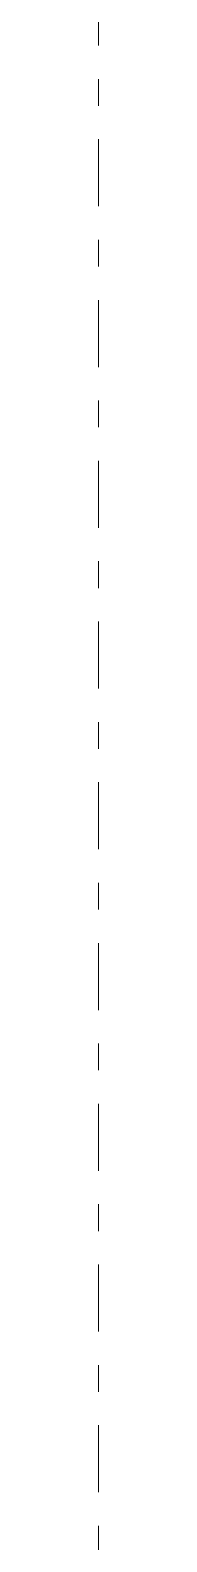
# Model space of a CAD drawing. Extents: x -2749 to 23780, y -1311 to 8245.
# Drawn here: x 9267.5 to 9267.5, y 314.22 to 319.86 of the extents above; entities that cross this region are included whole.
import ezdxf

# ---------------------------------------------------------------- set-up
doc = ezdxf.new("R2010")
doc.units = 0
doc.header["$MEASUREMENT"] = 0
doc.linetypes.add('DASHDOT2', pattern=[0.5, 0.25, -0.125, 0, -0.125])
doc.layers.add('06D', color=9, linetype='Continuous', lineweight=9)
doc.layers.add('24', color=9, linetype='DASHDOT2', lineweight=9)

# ---------------------------------------------------------------- blocks, each defined once
blk = doc.blocks.new('P-AKS_AUDI')
at = {"layer": '24'}
blk.add_lwpolyline([(-1400, -2589.999999999998), (-1400, -2440)], dxfattribs=at)
blk = doc.blocks.new('1.KAT PLANI')
at = {"layer": '24'}
blk.add_blockref('P-AKS_AUDI', (10667.49999999832, 2785.000000004657), dxfattribs=at)

msp = doc.modelspace()

# ---------------------------------------------------------------- block references
at = {"layer": '06D'}
msp.add_blockref('1.KAT PLANI', (8.822098607197404e-11, 0), dxfattribs=at)

doc.saveas('drawing.dxf')
